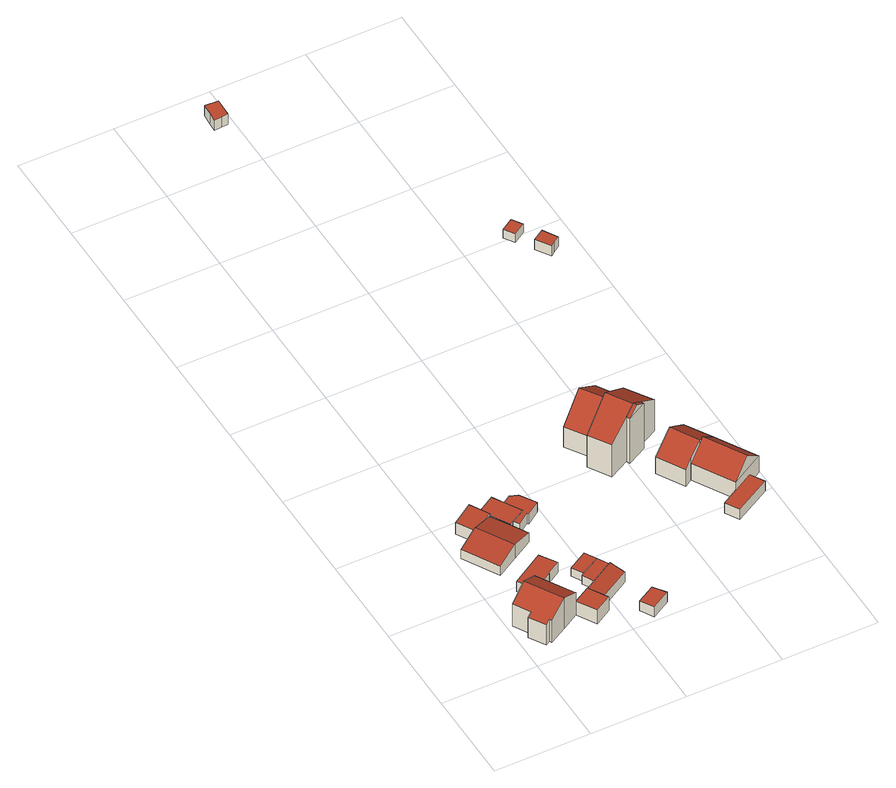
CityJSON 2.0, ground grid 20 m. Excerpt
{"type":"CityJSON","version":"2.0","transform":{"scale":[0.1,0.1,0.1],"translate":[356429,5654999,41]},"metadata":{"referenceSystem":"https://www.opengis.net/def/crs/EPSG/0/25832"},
"CityObjects":{
"building1":{"type":"Building","attributes":{"Geometrietyp2DReferenz":"3000","Gemeindeschluessel":"05315000","function":"31001_1010","roofType":"3100","measuredHeight":7.89,"storeysAboveGround":1},"address":[{"country":"Germany","locality":"Köln","thoroughfareNumber":"28","thoroughfareName":"Kolmarer Str."}],"geometry":[{"type":"Solid","lod":"2","boundaries":[[[[0,1,2,3]],[[4,5,1,0]],[[6,7,5,4]],[[8,9,7,6]],[[10,11,9,8]],[[12,13,11,10]],[[14,15,13,12]],[[16,17,15,14]],[[18,19,17,16]],[[20,21,19,18]],[[22,23,21,20]],[[24,25,23,22]],[[3,2,25,24]],[[4,0,3,24,22,20,18,6]],[[16,14,12,10,8,6,18]],[[1,5,7,9,11,13,15,17,19,21,23,25,2]]]],"semantics":{"surfaces":[{"type":"WallSurface"},{"type":"RoofSurface"},{"type":"GroundSurface"}],"values":[[0,0,0,0,0,0,0,0,0,0,0,0,0,1,1,2]]}}]},
"building2":{"type":"Building","attributes":{"Geometrietyp2DReferenz":"3000","Gemeindeschluessel":"05315000","function":"31001_2463","roofType":"1000","measuredHeight":2.58,"storeysAboveGround":1},"address":[{"country":"Germany","locality":"Köln","thoroughfareNumber":"28","thoroughfareName":"Kolmarer Str."}],"geometry":[{"type":"Solid","lod":"2","boundaries":[[[[26,27,28,29]],[[30,31,27,26]],[[32,33,31,30]],[[34,35,33,32]],[[36,37,35,34]],[[38,39,37,36]],[[40,41,39,38]],[[29,28,41,40]],[[38,36,34,32,30,26,29,40]],[[27,31,33,35,37,39,41,28]]]],"semantics":{"surfaces":[{"type":"WallSurface"},{"type":"RoofSurface"},{"type":"GroundSurface"}],"values":[[0,0,0,0,0,0,0,0,1,2]]}}]},
"building3":{"type":"Building","attributes":{"Geometrietyp2DReferenz":"3000","Gemeindeschluessel":"05315000","function":"31001_1010","roofType":"3100","measuredHeight":3.71,"storeysAboveGround":1},"address":[{"country":"Germany","locality":"Köln","thoroughfareNumber":"28a","thoroughfareName":"Kolmarer Str."}],"geometry":[{"type":"Solid","lod":"2","boundaries":[[[[42,43,44,45]],[[46,47,43,42]],[[48,49,47,46]],[[50,51,49,48]],[[52,53,51,50]],[[54,55,53,52]],[[56,57,55,54]],[[45,44,57,56]],[[46,42,45,48]],[[56,54,52,50,48,45]],[[43,47,49,51,53,55,57,44]]]],"semantics":{"surfaces":[{"type":"WallSurface"},{"type":"RoofSurface"},{"type":"GroundSurface"}],"values":[[0,0,0,0,0,0,0,0,1,1,2]]}}]},
"building4":{"type":"Building","attributes":{"Geometrietyp2DReferenz":"3000","Gemeindeschluessel":"05315000","function":"31001_1010","roofType":"1000","measuredHeight":3.51,"storeysAboveGround":1},"address":[{"country":"Germany","locality":"Köln","thoroughfareNumber":"26","thoroughfareName":"Kolmarer Str."}],"geometry":[{"type":"Solid","lod":"2","boundaries":[[[[58,59,15,60]],[[61,62,59,58]],[[63,64,62,61]],[[65,66,64,63]],[[67,17,66,65]],[[60,15,17,67]],[[65,63,61,58,60,67]],[[59,62,64,66,17,15]]]],"semantics":{"surfaces":[{"type":"WallSurface"},{"type":"RoofSurface"},{"type":"GroundSurface"}],"values":[[0,0,0,0,0,0,1,2]]}}]},
"building5":{"type":"Building","attributes":{"Geometrietyp2DReferenz":"3000","Gemeindeschluessel":"05315000","function":"31001_2000","roofType":"1000","measuredHeight":2.84,"storeysAboveGround":1},"address":[{"country":"Germany","locality":"Köln","thoroughfareNumber":"28a","thoroughfareName":"Kolmarer Str."}],"geometry":[{"type":"Solid","lod":"2","boundaries":[[[[68,69,70,71]],[[72,73,69,68]],[[74,75,73,72]],[[76,77,75,74]],[[71,70,77,76]],[[74,72,68,71,76]],[[69,73,75,77,70]]]],"semantics":{"surfaces":[{"type":"WallSurface"},{"type":"RoofSurface"},{"type":"GroundSurface"}],"values":[[0,0,0,0,0,1,2]]}}]},
"building6":{"type":"Building","attributes":{"Geometrietyp2DReferenz":"3000","Gemeindeschluessel":"05315000","function":"31001_2000","roofType":"2100","measuredHeight":3.35,"storeysAboveGround":1},"address":[{"country":"Germany","locality":"Köln","thoroughfareNumber":"26","thoroughfareName":"Kolmarer Str."}],"geometry":[{"type":"Solid","lod":"2","boundaries":[[[[78,79,80,81]],[[82,83,79,78]],[[84,85,83,82]],[[86,87,85,84]],[[81,80,87,86]],[[84,82,78,81,86]],[[79,83,85,87,80]]]],"semantics":{"surfaces":[{"type":"WallSurface"},{"type":"RoofSurface"},{"type":"GroundSurface"}],"values":[[0,0,0,0,0,1,2]]}}]},
"building7":{"type":"Building","attributes":{"Geometrietyp2DReferenz":"3000","Gemeindeschluessel":"05315000","function":"31001_1010","roofType":"1000","measuredHeight":2.58,"storeysAboveGround":1},"address":[{"country":"Germany","locality":"Köln","thoroughfareNumber":"28a","thoroughfareName":"Kolmarer Str."}],"geometry":[{"type":"Solid","lod":"2","boundaries":[[[[88,89,90,91]],[[92,93,89,88]],[[94,95,93,92]],[[96,97,95,94]],[[98,99,97,96]],[[100,101,99,98]],[[102,103,101,100]],[[91,90,103,102]],[[100,98,96,94,92,88,91,102]],[[89,93,95,97,99,101,103,90]]]],"semantics":{"surfaces":[{"type":"WallSurface"},{"type":"RoofSurface"},{"type":"GroundSurface"}],"values":[[0,0,0,0,0,0,0,0,1,2]]}}]},
"building8":{"type":"Building","attributes":{"Geometrietyp2DReferenz":"3000","Gemeindeschluessel":"05315000","function":"51009_1610","roofType":"1000","measuredHeight":2.11},"geometry":[{"type":"Solid","lod":"2","boundaries":[[[[104,105,106,107]],[[108,109,105,104]],[[110,111,109,108]],[[107,106,111,110]],[[108,104,107,110]],[[105,109,111,106]]]],"semantics":{"surfaces":[{"type":"WallSurface"},{"type":"RoofSurface"},{"type":"GroundSurface"}],"values":[[0,0,0,0,1,2]]}}]},
"building9":{"type":"Building","attributes":{"Geometrietyp2DReferenz":"3000","Gemeindeschluessel":"05315000","function":"31001_2000","roofType":"1000","measuredHeight":2.17,"storeysAboveGround":1},"address":[{"country":"Germany","locality":"Köln","thoroughfareNumber":"28","thoroughfareName":"Kolmarer Str."}],"geometry":[{"type":"Solid","lod":"2","boundaries":[[[[104,105,109,108]],[[112,113,105,104]],[[114,85,113,112]],[[115,83,85,114]],[[116,117,83,115]],[[108,109,117,116]],[[115,114,112,104,108,116]],[[105,113,85,83,117,109]]]],"semantics":{"surfaces":[{"type":"WallSurface"},{"type":"RoofSurface"},{"type":"GroundSurface"}],"values":[[0,0,0,0,0,0,1,2]]}}]},
"building10":{"type":"Building","attributes":{"Geometrietyp2DReferenz":"3000","Gemeindeschluessel":"05315000","function":"31001_1010","roofType":"1000","measuredHeight":2.53,"storeysAboveGround":1},"address":[{"country":"Germany","locality":"Köln","thoroughfareNumber":"28a","thoroughfareName":"Kolmarer Str."}],"geometry":[{"type":"Solid","lod":"2","boundaries":[[[[88,118,119,92]],[[120,121,118,88]],[[122,123,121,120]],[[124,125,123,122]],[[126,127,125,124]],[[128,129,127,126]],[[130,131,129,128]],[[94,132,131,130]],[[92,119,132,94]],[[130,128,126,124,122,120,88,92,94]],[[118,121,123,125,127,129,131,132,119]]]],"semantics":{"surfaces":[{"type":"WallSurface"},{"type":"RoofSurface"},{"type":"GroundSurface"}],"values":[[0,0,0,0,0,0,0,0,0,1,2]]}}]},
"building11":{"type":"Building","attributes":{"Geometrietyp2DReferenz":"3000","Gemeindeschluessel":"05315000","function":"31001_2000","roofType":"1000","measuredHeight":2.49},"address":[{"country":"Germany","locality":"Köln","thoroughfareNumber":"26","thoroughfareName":"Kolmarer Str."}],"geometry":[{"type":"Solid","lod":"2","boundaries":[[[[133,134,135,136]],[[137,138,134,133]],[[139,140,138,137]],[[136,135,140,139]],[[137,133,136,139]],[[134,138,140,135]]]],"semantics":{"surfaces":[{"type":"WallSurface"},{"type":"RoofSurface"},{"type":"GroundSurface"}],"values":[[0,0,0,0,1,2]]}}]},
"building12":{"type":"Building","attributes":{"Geometrietyp2DReferenz":"3000","Gemeindeschluessel":"05315000","function":"31001_1010","roofType":"3100","measuredHeight":9.8,"storeysAboveGround":1},"address":[{"country":"Germany","locality":"Köln","thoroughfareNumber":"11","thoroughfareName":"Ferdinand-Königshofen-Str."}],"geometry":[{"type":"Solid","lod":"2","boundaries":[[[[141,142,143,144]],[[145,146,142,141]],[[147,148,146,145]],[[144,143,148,147]],[[141,149,145]],[[147,150,144]],[[144,150,149,141]],[[145,149,150,147]],[[142,146,148,143]]]],"semantics":{"surfaces":[{"type":"WallSurface"},{"type":"RoofSurface"},{"type":"GroundSurface"}],"values":[[0,0,0,0,0,0,1,1,2]]}}]},
"building13":{"type":"Building","attributes":{"Gemeindeschluessel":"05315000","Geometrietyp2DReferenz":"3000","function":"31001_1010"},"address":[{"country":"Germany","locality":"Köln","thoroughfareNumber":"9","thoroughfareName":"Ferdinand-Königshofen-Str."}],"children":["building13-1","building13-2"]},
"building13-1":{"type":"BuildingPart","attributes":{"roofType":"3100","measuredHeight":12.95,"storeysAboveGround":2},"parents":["building13"],"geometry":[{"type":"MultiSurface","lod":"2","boundaries":[[[151,152,153,154]],[[155,156,152,151]],[[157,158,156,155]],[[159,160,158,157]],[[161,162,160,159]],[[163,164,162,161]],[[165,166,164,163]],[[167,168,166,165]],[[169,170,168,167]],[[171,172,170,169]],[[157,155,151,154,173,159]],[[171,169,167,165,163,161,159,173]],[[153,152,156,158,160,162,164,166,168,170,172,174]],[[175,176,154,153,174]],[[175,173,176]],[[171,177,175,174,172]],[[173,175,177]]],"semantics":{"surfaces":[{"type":"WallSurface"},{"type":"RoofSurface"},{"type":"GroundSurface"},{"type":"ClosureSurface"}],"values":[0,0,0,0,0,0,0,0,0,0,1,1,2,3,3,3,3]}}]},
"building13-2":{"type":"BuildingPart","attributes":{"roofType":"3100","measuredHeight":12.98,"storeysAboveGround":2},"address":[{"country":"Germany","locality":"Köln","thoroughfareNumber":"9","thoroughfareName":"Ferdinand-Königshofen-Str."}],"parents":["building13"],"geometry":[{"type":"MultiSurface","lod":"2","boundaries":[[[178,179,172,180]],[[181,182,179,178]],[[176,153,182,181]],[[178,183,181]],[[180,184,183,178]],[[181,183,184,176]],[[179,182,153,172]],[[174,172,153]],[[180,171,177]],[[154,176,175,174,153]],[[175,177,171,172,174]],[[180,177,173,176,184]],[[176,173,175]],[[175,173,177]]],"semantics":{"surfaces":[{"type":"WallSurface"},{"type":"RoofSurface"},{"type":"GroundSurface"},{"type":"ClosureSurface"}],"values":[0,0,0,0,1,1,2,0,0,3,3,0,3,3]}}]},
"building14":{"type":"Building","attributes":{"Geometrietyp2DReferenz":"3000","Gemeindeschluessel":"05315000","function":"31001_1010","roofType":"3100","measuredHeight":7.76,"storeysAboveGround":1},"address":[{"country":"Germany","locality":"Köln","thoroughfareNumber":"7","thoroughfareName":"Ferdinand-Königshofen-Str."}],"geometry":[{"type":"Solid","lod":"2","boundaries":[[[[185,186,187,188]],[[189,190,186,185]],[[191,192,190,189]],[[193,194,192,191]],[[195,196,194,193]],[[197,198,196,195]],[[188,187,198,197]],[[185,188,197,195,189]],[[193,191,189,195]],[[186,190,192,194,196,198,187]]]],"semantics":{"surfaces":[{"type":"WallSurface"},{"type":"RoofSurface"},{"type":"GroundSurface"}],"values":[[0,0,0,0,0,0,0,1,1,2]]}}]},
"building15":{"type":"Building","attributes":{"Geometrietyp2DReferenz":"3000","Gemeindeschluessel":"05315000","function":"31001_2463","roofType":"1000","measuredHeight":2.46,"storeysAboveGround":1},"address":[{"country":"Germany","locality":"Köln","thoroughfareNumber":"5","thoroughfareName":"Ferdinand-Königshofen-Str."}],"geometry":[{"type":"Solid","lod":"2","boundaries":[[[[199,200,201,202]],[[203,204,200,199]],[[205,206,204,203]],[[202,201,206,205]],[[203,199,202,205]],[[200,204,206,201]]]],"semantics":{"surfaces":[{"type":"WallSurface"},{"type":"RoofSurface"},{"type":"GroundSurface"}],"values":[[0,0,0,0,1,2]]}}]},
"building16":{"type":"Building","attributes":{"Geometrietyp2DReferenz":"3000","Gemeindeschluessel":"05315000","function":"31001_1010","roofType":"3100","measuredHeight":7.76,"storeysAboveGround":1},"address":[{"country":"Germany","locality":"Köln","thoroughfareNumber":"5","thoroughfareName":"Ferdinand-Königshofen-Str."}],"geometry":[{"type":"Solid","lod":"2","boundaries":[[[[207,208,194,193]],[[209,210,208,207]],[[211,198,210,209]],[[193,194,198,211]],[[207,212,209]],[[211,213,193]],[[193,213,212,207]],[[209,212,213,211]],[[208,210,198,194]]]],"semantics":{"surfaces":[{"type":"WallSurface"},{"type":"RoofSurface"},{"type":"GroundSurface"}],"values":[[0,0,0,0,0,0,1,1,2]]}}]},
"building17":{"type":"Building","attributes":{"Geometrietyp2DReferenz":"3000","Gemeindeschluessel":"05315000","function":"31001_2000","roofType":"1000","measuredHeight":2.56,"storeysAboveGround":1},"address":[{"country":"Germany","locality":"Köln","thoroughfareNumber":"1","thoroughfareName":"Merkenicher Hauptstr."}],"geometry":[{"type":"Solid","lod":"2","boundaries":[[[[214,215,216,217]],[[218,219,215,214]],[[220,221,219,218]],[[222,223,221,220]],[[224,225,223,222]],[[217,216,225,224]],[[222,220,218,214,217,224]],[[215,219,221,223,225,216]]]],"semantics":{"surfaces":[{"type":"WallSurface"},{"type":"RoofSurface"},{"type":"GroundSurface"}],"values":[[0,0,0,0,0,0,1,2]]}}]},
"building18":{"type":"Building","attributes":{"Geometrietyp2DReferenz":"3000","Gemeindeschluessel":"05315000","function":"31001_2000","roofType":"1000","measuredHeight":2.18},"address":[{"country":"Germany","locality":"Köln","thoroughfareNumber":"231","thoroughfareName":"Merkenicher Hauptstr."}],"geometry":[{"type":"Solid","lod":"2","boundaries":[[[[226,227,228,229]],[[230,231,227,226]],[[232,233,231,230]],[[229,228,233,232]],[[230,226,229,232]],[[227,231,233,228]]]],"semantics":{"surfaces":[{"type":"WallSurface"},{"type":"RoofSurface"},{"type":"GroundSurface"}],"values":[[0,0,0,0,1,2]]}}]},
"building19":{"type":"Building","attributes":{"Geometrietyp2DReferenz":"3000","Gemeindeschluessel":"05315000","function":"31001_2723","roofType":"1000","measuredHeight":2.49},"address":[{"country":"Germany","locality":"Köln","thoroughfareNumber":"231","thoroughfareName":"Merkenicher Hauptstr."}],"geometry":[{"type":"Solid","lod":"2","boundaries":[[[[234,235,236,237]],[[238,239,235,234]],[[240,241,239,238]],[[242,243,241,240]],[[237,236,243,242]],[[240,238,234,237,242]],[[235,239,241,243,236]]]],"semantics":{"surfaces":[{"type":"WallSurface"},{"type":"RoofSurface"},{"type":"GroundSurface"}],"values":[[0,0,0,0,0,1,2]]}}]}
},
"vertices":[
[24,68,74],[24,68,18],[15,63,18],[15,63,69],[4,103,74],[4,103,18],[40,125,97],[40,125,18],[75,148,75],[75,148,18],[76,148,74],[76,148,18],[78,144,74],[78,144,18],[120,73,74],[120,73,18],[120,72,75],[120,72,18],[84,51,97],[84,51,18],[47,30,74],[47,30,18],[44,35,74],[44,35,18],[35,30,69],[35,30,18],
[145,186,43],[145,186,17],[123,220,17],[123,220,43],[117,169,43],[117,169,17],[117,168,43],[117,168,17],[78,144,43],[78,144,17],[76,148,43],[76,148,17],[75,148,43],[75,148,17],[55,179,43],[55,179,17],
[50,230,40],[50,230,17],[94,255,17],[94,255,54],[7,303,40],[7,303,17],[51,329,54],[51,329,17],[52,329,53],[52,329,17],[95,354,40],[95,354,17],[118,315,40],[118,315,17],[137,281,40],[137,281,17],
[155,93,53],[155,93,18],[120,73,53],[171,65,53],[171,65,18],[178,53,53],[178,53,18],[143,33,53],[143,33,18],[120,72,53],
[98,355,44],[98,355,15],[75,395,15],[75,395,44],[95,354,44],[95,354,15],[52,329,44],[52,329,15],[31,366,44],[31,366,15],
[155,93,51],[155,93,17],[171,65,17],[171,65,43],[185,110,51],[185,110,17],[224,133,51],[224,133,17],[240,105,43],[240,105,17],
[135,371,42],[135,371,16],[121,394,16],[121,394,42],[155,336,42],[155,336,16],[125,319,42],[125,319,16],[118,315,42],[118,315,16],[95,354,42],[95,354,16],[98,355,42],[98,355,16],[87,374,42],[87,374,16],
[215,165,38],[215,165,17],[201,189,17],[201,189,38],[175,143,38],[175,143,17],[161,166,38],[161,166,17],
[231,137,38],[231,137,17],[224,133,38],[185,110,38],[169,139,38],[169,139,17],
[135,371,17],[155,336,17],[151,381,42],[151,381,17],[167,375,42],[167,375,17],[188,342,42],[188,342,17],[160,322,42],[160,322,17],[157,325,42],[157,325,17],[133,308,42],[133,308,17],[125,319,17],
[283,23,41],[283,23,16],[265,49,16],[265,49,41],[244,0,41],[244,0,16],[228,28,41],[228,28,16],
[447,487,65],[447,487,14],[416,537,14],[416,537,65],[345,421,65],[345,421,14],[313,470,65],[313,470,14],[396,454,112],[364,504,112],
[358,367,86],[358,367,5],[400,389,5],[400,389,118],[330,411,86],[330,411,5],[345,421,99],[345,421,5],[389,450,135],[389,450,5],[447,487,87],[447,487,5],[448,488,86],[448,488,5],[448,487,86],[448,487,5],[482,434,86],[482,434,5],[483,434,86],[483,434,5],[442,412,118],[442,412,5],[420,400,135],[420,400,5],[420,400,119],[400,389,119],[441,411,119],
[445,404,119],[445,404,5],[442,412,119],[403,382,119],[403,382,5],[424,393,135],[421,400,135],
[425,324,61],[425,324,19],[457,268,19],[457,268,61],[468,349,96],[468,349,19],[510,373,61],[510,373,19],[543,318,61],[543,318,19],[500,293,96],[500,293,19],[473,278,75],[473,278,19],
[579,189,42],[579,189,17],[562,219,17],[562,219,42],[503,146,42],[503,146,17],[486,175,42],[486,175,17],
[591,235,61],[591,235,19],[521,195,61],[521,195,19],[473,278,61],[556,215,96],[508,298,96],
[148,1526,59],[148,1526,33],[146,1502,33],[146,1502,59],[176,1524,59],[176,1524,33],[174,1485,59],[174,1485,33],[161,1484,59],[161,1484,33],[145,1483,59],[145,1483,33],
[520,996,34],[520,996,12],[506,1018,12],[506,1018,34],[495,980,34],[495,980,12],[481,1002,34],[481,1002,12],
[559,934,36],[559,934,11],[541,964,11],[541,964,36],[545,925,36],[545,925,11],[537,919,36],[537,919,11],[517,949,36],[517,949,11]
]}
